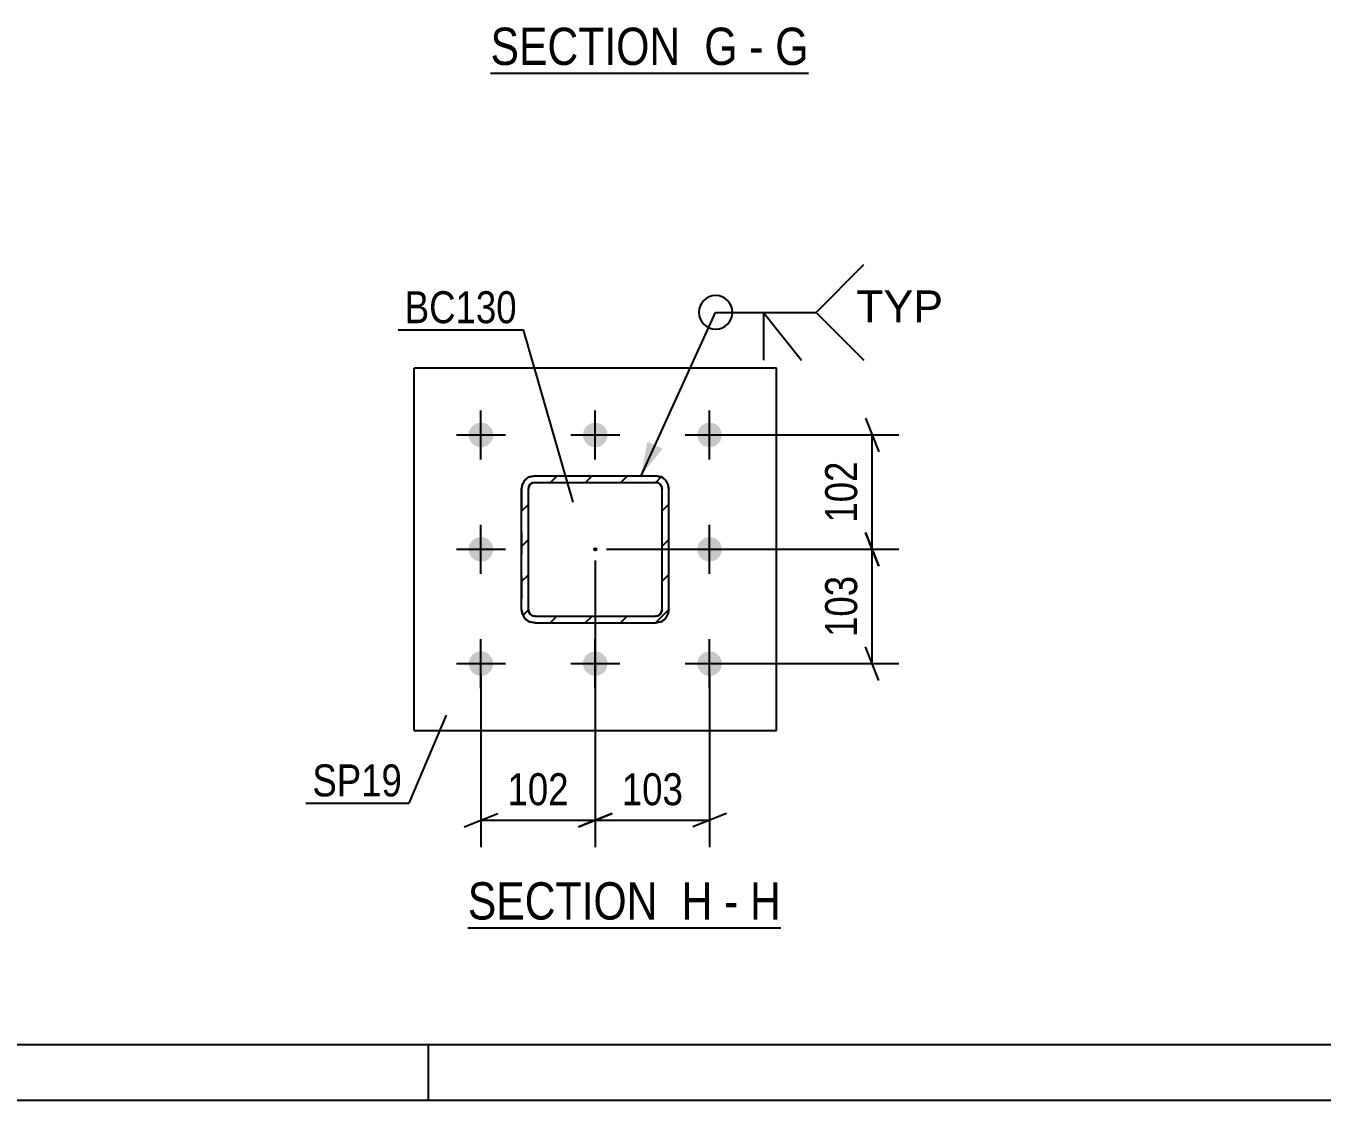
# Model space of a CAD drawing. Header units: millimetres. Extents: x -54 to 787, y -426 to 168.
# Drawn here: x 330.6 to 446.8, y -426 to -329.7 of the extents above; entities that cross this region are included whole.
import ezdxf

# ---------------------------------------------------------------- set-up
doc = ezdxf.new("R2010")
doc.units = ezdxf.units.MM
doc.linetypes.add('DXK_LINE_DOT2', pattern=[3.9198, 1.9599, -1.9599])
doc.linetypes.add('DXK_LINE_DOT3', pattern=[5.9187, 2.979, -0.9799, 0.9799, -0.9799])
doc.styles.add('Arial', font='ARIAL.TTF', dxfattribs={"height": 0.2})
doc.styles.add('Arial Narrow', font='ARIALN.TTF', dxfattribs={"height": 0.2})

# ---------------------------------------------------------------- blocks, each defined once
blk = doc.blocks.new('Unknown-761549023-18 - 6545')
at = {"color": 6, "linetype": 'Continuous'}
blk.add_line((370.18, -410.53), (398.25, -410.53), dxfattribs=at)
at = {"color": 0, "linetype": 'Continuous'}
for points in [[(388.29, -409.78), (388.29, -406.28), (370.18, -406.28), (370.18, -409.78)], [(392.1, -409.78), (392.1, -406.28), (389.34, -406.28), (389.34, -409.78)], [(394.43, -409.78), (394.43, -406.28), (393.15, -406.28), (393.15, -409.78)], [(398.25, -409.78), (398.25, -406.28), (395.48, -406.28), (395.48, -409.78)]]:
    blk.add_wipeout(points, dxfattribs=at)
at = {"color": 7, "linetype": 'Continuous', "style": 'Arial Narrow'}
for s, p in [('SECTION ', (370.18, -409.78)), ('H', (389.34, -409.78)), ('H', (395.48, -409.78)), ('-', (393.15, -409.78))]:
    blk.add_text(s, height=3.34, dxfattribs=at).set_placement(p)
blk = doc.blocks.new('Unknown-761549023-1135')
at = {"color": 5, "linetype": 'Continuous'}
for p, q in [((-49.33, -420.97), (781.67, -420.97)), ((366.67, -425.97), (366.67, -420.97)), ((-54.33, -425.97), (786.67, -425.97))]:
    blk.add_line(p, q, dxfattribs=at)
blk = doc.blocks.new('Unknown-761549023-16 - 5661')
at = {"color": 6, "linetype": 'Continuous'}
blk.add_line((372.22, -333.92), (400.72, -333.92), dxfattribs=at)
at = {"color": 0, "linetype": 'Continuous'}
for points in [[(390.33, -333.17), (390.33, -329.67), (372.22, -329.67), (372.22, -333.17)], [(394.36, -333.17), (394.36, -329.67), (391.38, -329.67), (391.38, -333.17)], [(396.69, -333.17), (396.69, -329.67), (395.41, -329.67), (395.41, -333.17)], [(400.72, -333.17), (400.72, -329.67), (397.74, -329.67), (397.74, -333.17)]]:
    blk.add_wipeout(points, dxfattribs=at)
at = {"color": 7, "linetype": 'Continuous', "style": 'Arial Narrow'}
for s, p in [('SECTION ', (372.22, -333.17)), ('G', (391.38, -333.17)), ('G', (397.74, -333.17)), ('-', (395.41, -333.17))]:
    blk.add_text(s, height=3.34, dxfattribs=at).set_placement(p)
blk = doc.blocks.new('Part-761549023-6636 - 6545')
at = {"linetype": 'Continuous'}
h = blk.add_hatch(dxfattribs=at)
h.set_pattern_fill('', scale=0.7, style=0, pattern_type=0)
h.set_pattern_definition([(45, (387.0074, -383.1854), (-1.57154, 1.57154), [])])
h.paths.add_polyline_path([(376.21, -383.19), (387.01, -383.19), (387.47, -383.09), (387.86, -382.83), (388.12, -382.44), (388.21, -381.99), (388.21, -371.19), (388.12, -370.73), (387.86, -370.34), (387.47, -370.08), (387.01, -369.99), (376.21, -369.99), (375.75, -370.08), (375.36, -370.34), (375.1, -370.73), (375.01, -371.19), (375.01, -381.99), (375.1, -382.44), (375.36, -382.83), (375.75, -383.09)])
h.paths.add_polyline_path([(375.65, -382.21), (375.61, -381.99), (375.61, -371.19), (375.65, -370.96), (375.78, -370.76), (375.98, -370.63), (376.21, -370.59), (387.01, -370.59), (387.24, -370.63), (387.43, -370.76), (387.56, -370.96), (387.61, -371.19), (387.61, -381.99), (387.56, -382.21), (387.43, -382.41), (387.24, -382.54), (387.01, -382.59), (376.21, -382.59), (375.98, -382.54), (375.78, -382.41)])
blk.add_hatch(color=30, dxfattribs=at).paths.add_polyline_path([(381.61, -376.69, -1), (381.61, -376.49, -1)])
at = {"color": 7, "linetype": 'DXK_LINE_DOT2'}
for p, q in [((375.75, -370.08), (376.21, -369.99)), ((375.98, -370.63), (375.78, -370.76)), ((376.21, -370.59), (375.98, -370.63)), ((376.21, -369.99), (387.01, -369.99)), ((376.21, -370.59), (387.01, -370.59)), ((387.01, -369.99), (387.47, -370.08)), ((387.24, -370.63), (387.01, -370.59)), ((387.43, -370.76), (387.24, -370.63)), ((375.01, -371.19), (375.1, -370.73)), ((375.01, -371.19), (375.01, -381.99)), ((375.65, -370.96), (375.61, -371.19)), ((375.61, -381.99), (375.61, -371.19)), ((375.78, -370.76), (375.65, -370.96)), ((387.56, -370.96), (387.43, -370.76)), ((387.61, -371.19), (387.56, -370.96)), ((387.61, -381.99), (387.61, -371.19)), ((388.12, -370.73), (388.21, -371.19)), ((388.21, -381.99), (388.21, -371.19)), ((375.1, -382.44), (375.01, -381.99)), ((375.61, -381.99), (375.65, -382.21)), ((375.65, -382.21), (375.78, -382.41)), ((387.43, -382.41), (387.56, -382.21)), ((387.56, -382.21), (387.61, -381.99)), ((388.21, -381.99), (388.12, -382.44)), ((376.21, -383.19), (375.75, -383.09)), ((375.78, -382.41), (375.98, -382.54)), ((375.98, -382.54), (376.21, -382.59)), ((376.21, -382.59), (387.01, -382.59)), ((376.21, -383.19), (387.01, -383.19)), ((387.01, -382.59), (387.24, -382.54)), ((387.47, -383.09), (387.01, -383.19)), ((387.24, -382.54), (387.43, -382.41))]:
    blk.add_line(p, q, dxfattribs=at)
at = {"color": 2, "linetype": 'Continuous'}
for p, q in [((376.21, -369.99), (375.75, -370.08)), ((375.78, -370.76), (375.98, -370.63)), ((375.98, -370.63), (376.21, -370.59)), ((376.21, -369.99), (376.21, -369.99)), ((376.21, -369.99), (387.01, -369.99)), ((376.21, -370.59), (376.21, -370.59)), ((376.21, -370.59), (387.01, -370.59)), ((387.01, -369.99), (387.01, -369.99)), ((387.47, -370.08), (387.01, -369.99)), ((387.01, -370.59), (387.01, -370.59)), ((387.01, -370.59), (387.24, -370.63)), ((387.24, -370.63), (387.43, -370.76)), ((375.1, -370.73), (375.01, -371.19)), ((375.01, -371.19), (375.01, -371.19)), ((375.01, -381.99), (375.01, -371.19)), ((375.61, -371.19), (375.65, -370.96)), ((375.61, -371.19), (375.61, -371.19)), ((375.61, -381.99), (375.61, -371.19)), ((375.65, -370.96), (375.78, -370.76)), ((387.43, -370.76), (387.56, -370.96)), ((387.56, -370.96), (387.61, -371.19)), ((387.61, -371.19), (387.61, -371.19)), ((387.61, -381.99), (387.61, -371.19)), ((388.21, -371.19), (388.12, -370.73)), ((388.21, -371.19), (388.21, -371.19)), ((388.21, -381.99), (388.21, -371.19)), ((375.01, -381.99), (375.01, -381.99)), ((375.01, -381.99), (375.1, -382.44)), ((375.61, -381.99), (375.61, -381.99)), ((375.65, -382.21), (375.61, -381.99)), ((375.78, -382.41), (375.65, -382.21)), ((387.56, -382.21), (387.43, -382.41)), ((387.61, -381.99), (387.56, -382.21)), ((387.61, -381.99), (387.61, -381.99)), ((388.12, -382.44), (388.21, -381.99)), ((388.21, -381.99), (388.21, -381.99)), ((375.75, -383.09), (376.21, -383.19)), ((375.98, -382.54), (375.78, -382.41)), ((376.21, -382.59), (375.98, -382.54)), ((376.21, -382.59), (376.21, -382.59)), ((376.21, -382.59), (387.01, -382.59)), ((376.21, -383.19), (376.21, -383.19)), ((376.21, -383.19), (387.01, -383.19)), ((387.24, -382.54), (387.01, -382.59)), ((387.01, -382.59), (387.01, -382.59)), ((387.01, -383.19), (387.47, -383.09)), ((387.01, -383.19), (387.01, -383.19)), ((387.43, -382.41), (387.24, -382.54))]:
    blk.add_line(p, q, dxfattribs=at)
at = {"color": 7, "linetype": 'DXK_LINE_DOT3'}
blk.add_line((381.61, -376.59), (381.61, -376.59), dxfattribs=at)
at = {"color": 30, "linetype": 'DXK_LINE_DOT3'}
blk.add_line((381.61, -376.59), (381.61, -376.59), dxfattribs=at)
at = {"color": 30, "linetype": 'Continuous'}
blk.add_circle((381.61, -376.59), 0.1, dxfattribs=at)
at = {"color": 7, "linetype": 'DXK_LINE_DOT2'}
for centre, start, end in [((376.21, -371.19), 112.5, 157.5), ((387.01, -371.19), 22.5, 67.5), ((376.21, -381.99), 202.5, 247.5), ((387.01, -381.99), 292.5, 337.5)]:
    blk.add_arc(centre, 1.2, start, end, dxfattribs=at)
at = {"color": 2, "linetype": 'Continuous'}
for centre, start, end in [((376.21, -371.19), 112.5, 157.5), ((387.01, -371.19), 22.5, 67.5), ((376.21, -381.99), 202.5, 247.5), ((387.01, -381.99), 292.5, 337.5)]:
    blk.add_arc(centre, 1.2, start, end, dxfattribs=at)
blk = doc.blocks.new('Bolt-761549023-6548 - 6545')
at = {"linetype": 'Continuous'}
for points in [[(371.36, -365.24, -1), (371.36, -367.44, -1)], [(381.61, -365.24, -1), (381.61, -367.44, -1)], [(391.86, -365.24, -1), (391.86, -367.44, -1)], [(371.36, -375.49, -1), (371.36, -377.69, -1)], [(391.86, -375.49, -1), (391.86, -377.69, -1)], [(371.36, -385.74, -1), (371.36, -387.94, -1)], [(381.61, -385.74, -1), (381.61, -387.94, -1)], [(391.86, -385.74, -1), (391.86, -387.94, -1)]]:
    blk.add_hatch(color=1, dxfattribs=at).paths.add_polyline_path(points)
at = {"color": 1, "linetype": 'Continuous'}
for p, q in [((371.36, -368.54), (371.36, -364.14)), ((381.61, -368.54), (381.61, -364.14)), ((391.86, -368.54), (391.86, -364.14)), ((369.16, -366.34), (373.56, -366.34)), ((379.41, -366.34), (383.81, -366.34)), ((389.66, -366.34), (394.06, -366.34)), ((371.36, -378.79), (371.36, -374.39)), ((391.86, -378.79), (391.86, -374.39)), ((369.16, -376.59), (373.56, -376.59)), ((389.66, -376.59), (394.06, -376.59)), ((371.36, -389.04), (371.36, -384.64)), ((381.61, -389.04), (381.61, -384.64)), ((391.86, -389.04), (391.86, -384.64)), ((369.16, -386.84), (373.56, -386.84)), ((379.41, -386.84), (383.81, -386.84)), ((389.66, -386.84), (394.06, -386.84))]:
    blk.add_line(p, q, dxfattribs=at)
blk = doc.blocks.new('Part-761549023-6599 - 6545')
at = {"color": 2, "linetype": 'Continuous'}
for p, q in [((365.36, -392.84), (365.36, -360.34)), ((397.86, -360.34), (365.36, -360.34)), ((397.86, -392.84), (397.86, -360.34)), ((365.36, -392.84), (397.86, -392.84))]:
    blk.add_line(p, q, dxfattribs=at)
blk = doc.blocks.new('StraightDimension-761549023-18001 - 6545')
at = {"color": 7, "linetype": 'Continuous'}
for p, q in [((381.61, -377.59), (381.61, -403.28)), ((391.86, -387.84), (391.86, -403.28)), ((380.11, -401.48), (383.11, -400.28)), ((393.36, -400.28), (390.36, -401.48)), ((381.61, -400.88), (391.86, -400.88))]:
    blk.add_line(p, q, dxfattribs=at)
at = {"color": 0}
blk.add_wipeout([(390.07, -400.13), (390.07, -395.93), (383.39, -395.93), (383.39, -400.13)], dxfattribs=at)
at = {"color": 3, "style": 'Arial Narrow'}
blk.add_text('103', height=2.863, dxfattribs=at).set_placement((383.99, -399.53))
blk = doc.blocks.new('StraightDimension-761549023-17996 - 6545')
at = {"color": 7, "linetype": 'Continuous'}
for p, q in [((405.83, -364.84), (407.03, -367.84)), ((392.86, -366.34), (408.83, -366.34)), ((406.43, -376.59), (406.43, -366.34)), ((407.03, -378.09), (405.83, -375.09)), ((382.61, -376.59), (408.83, -376.59))]:
    blk.add_line(p, q, dxfattribs=at)
at = {"color": 0}
blk.add_wipeout([(405.68, -368.12), (401.48, -368.12), (401.48, -374.8), (405.68, -374.8)], dxfattribs=at)
at = {"color": 3, "style": 'Arial Narrow'}
blk.add_text('102', height=2.863, rotation=90.0002, dxfattribs=at).set_placement((405.08, -374.2))
blk = doc.blocks.new('StraightDimension-761549023-17997 - 6545')
at = {"color": 7, "linetype": 'Continuous'}
for p, q in [((405.83, -375.09), (407.03, -378.09)), ((382.61, -376.59), (408.83, -376.59)), ((406.43, -386.84), (406.43, -376.59)), ((407.03, -388.34), (405.83, -385.34)), ((392.86, -386.84), (408.83, -386.84))]:
    blk.add_line(p, q, dxfattribs=at)
at = {"color": 0}
blk.add_wipeout([(405.68, -378.37), (401.48, -378.37), (401.48, -385.05), (405.68, -385.05)], dxfattribs=at)
at = {"color": 3, "style": 'Arial Narrow'}
blk.add_text('103', height=2.863, rotation=90.0002, dxfattribs=at).set_placement((405.08, -384.45))
blk = doc.blocks.new('StraightDimension-761549023-18002 - 6545')
at = {"color": 7, "linetype": 'Continuous'}
for p, q in [((381.61, -377.59), (381.61, -403.28)), ((371.36, -387.84), (371.36, -403.28)), ((369.86, -401.48), (372.86, -400.28)), ((383.11, -400.28), (380.11, -401.48)), ((371.36, -400.88), (381.61, -400.88))]:
    blk.add_line(p, q, dxfattribs=at)
at = {"color": 0}
blk.add_wipeout([(379.82, -400.13), (379.82, -395.93), (373.14, -395.93), (373.14, -400.13)], dxfattribs=at)
at = {"color": 3, "style": 'Arial Narrow'}
blk.add_text('102', height=2.863, dxfattribs=at).set_placement((373.74, -399.53))
blk = doc.blocks.new('Mark-761549023-6595 - 6545')
at = {"color": 30, "linetype": 'Continuous'}
for p in [(368.24, -391.46), (355.65, -399.34)]:
    blk.add_line(p, (364.89, -399.34), dxfattribs=at)
at = {"color": 0}
blk.add_wipeout([(364.29, -398.74), (364.29, -395.74), (356.25, -395.74), (356.25, -398.74)], dxfattribs=at)
blk.add_wipeout([(364.29, -398.74), (364.29, -395.74), (356.25, -395.74), (356.25, -398.74)], dxfattribs=at)
at = {"color": 3, "style": 'Arial Narrow'}
blk.add_text('SP19', height=2.863, dxfattribs=at).set_placement((356.25, -398.74))
blk = doc.blocks.new('WeldMark-761549023-6737 - 6545')
at = {"linetype": 'Continuous'}
blk.add_hatch(color=30, dxfattribs=at).paths.add_polyline_path([(387.64, -367.57), (385.71, -369.99), (386.27, -366.95)])
at = {"color": 30, "linetype": 'Continuous'}
for p, q in [((385.71, -369.99), (392.4, -355.35)), ((392.4, -355.35), (401.4, -355.35))]:
    blk.add_line(p, q, dxfattribs=at)
at = {"color": 3, "linetype": 'Continuous'}
for q in [(400.11, -359.64), (396.68, -359.64)]:
    blk.add_line((396.68, -355.35), q, dxfattribs=at)
for start, end in [(90, 270), (270, 90)]:
    blk.add_arc((392.4, -355.35), 1.5, start, end, dxfattribs=at)
at = {"color": 0, "linetype": 'Continuous'}
blk.add_wipeout([(412.77, -356.25), (412.77, -353.25), (405, -353.25), (405, -356.25)], dxfattribs=at)
blk.add_wipeout([(412.77, -356.25), (412.77, -353.25), (405, -353.25), (405, -356.25)], dxfattribs=at)
at = {"color": 3, "linetype": 'Continuous'}
for q in [(405.68, -351.07), (405.68, -359.64)]:
    blk.add_line((401.4, -355.35), q, dxfattribs=at)
at = {"color": 3, "linetype": 'Continuous', "style": 'Arial'}
blk.add_text('TYP', height=2.865, dxfattribs=at).set_placement((405, -356.25))
blk = doc.blocks.new('Mark-761549023-6632 - 6545')
at = {"color": 30, "linetype": 'Continuous'}
for p in [(363.93, -356.92), (379.62, -372.37)]:
    blk.add_line(p, (375.18, -356.92), dxfattribs=at)
at = {"color": 0}
blk.add_wipeout([(374.58, -356.32), (374.58, -353.32), (364.53, -353.32), (364.53, -356.32)], dxfattribs=at)
blk.add_wipeout([(374.58, -356.32), (374.58, -353.32), (364.53, -353.32), (364.53, -356.32)], dxfattribs=at)
at = {"color": 3, "style": 'Arial Narrow'}
blk.add_text('BC130', height=2.863, dxfattribs=at).set_placement((364.53, -356.32))

msp = doc.modelspace()

# ---------------------------------------------------------------- block references
for name in ['Part-761549023-6599 - 6545', 'Bolt-761549023-6548 - 6545', 'Part-761549023-6636 - 6545', 'Unknown-761549023-18 - 6545']:
    msp.add_blockref(name, (0, 0))

# ---------------------------------------------------------------- next in the draw order: block references
msp.add_blockref('Unknown-761549023-1135', (0, 0))

# ---------------------------------------------------------------- next in the draw order: block references
for name in ['Unknown-761549023-16 - 5661', 'Mark-761549023-6632 - 6545', 'StraightDimension-761549023-18001 - 6545', 'Mark-761549023-6595 - 6545']:
    msp.add_blockref(name, (0, 0))

# ---------------------------------------------------------------- next in the draw order: block references
msp.add_blockref('StraightDimension-761549023-17996 - 6545', (0, 0))

# ---------------------------------------------------------------- next in the draw order: block references
for name in ['WeldMark-761549023-6737 - 6545', 'StraightDimension-761549023-17997 - 6545']:
    msp.add_blockref(name, (0, 0))

# ---------------------------------------------------------------- next in the draw order: block references
msp.add_blockref('StraightDimension-761549023-18002 - 6545', (0, 0))

doc.saveas('drawing.dxf')
